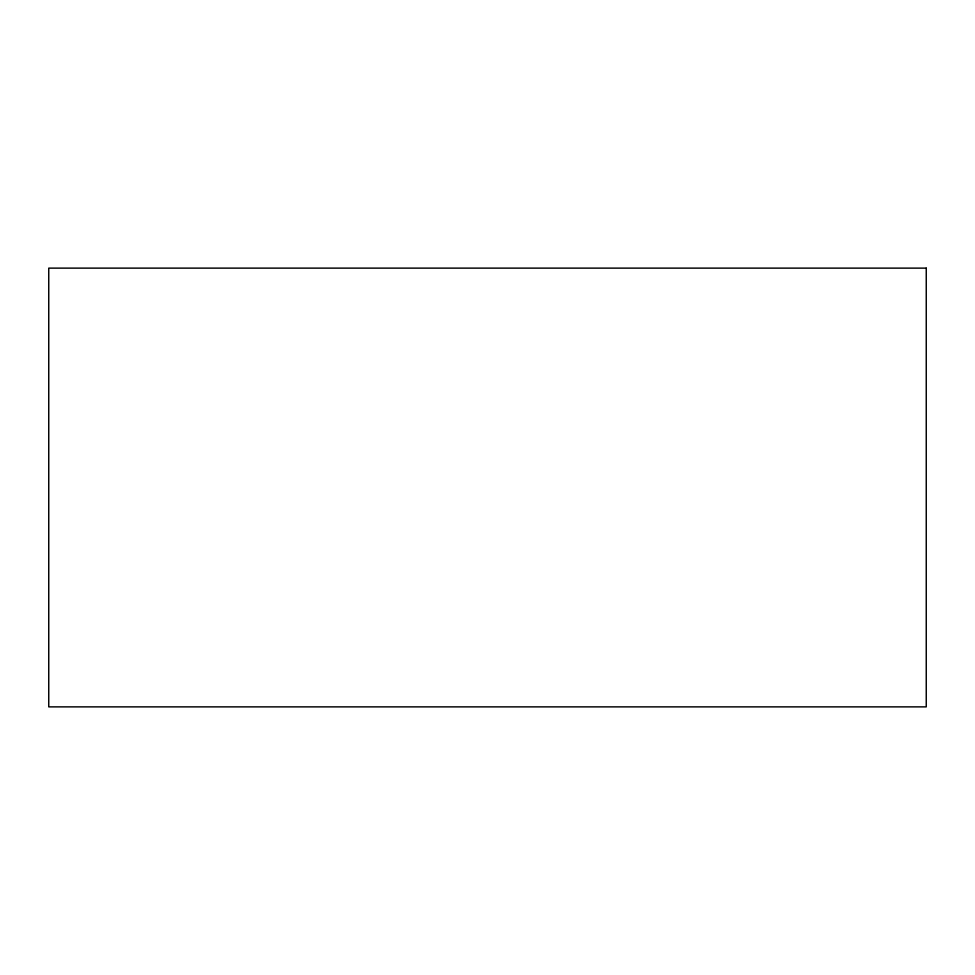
<?xml version="1.0" encoding="UTF-8"?>
<svg xmlns="http://www.w3.org/2000/svg" width="975" height="975" viewBox="0 0 975 975"><rect width="100%" height="100%" fill="white"/><g stroke="black" fill="none" stroke-linecap="round" stroke-linejoin="round"><path stroke-width="1.46" d="M926.25 268.125L48.75 268.125L48.75 706.875L926.25 706.875L926.25 268.125"/></g></svg>
